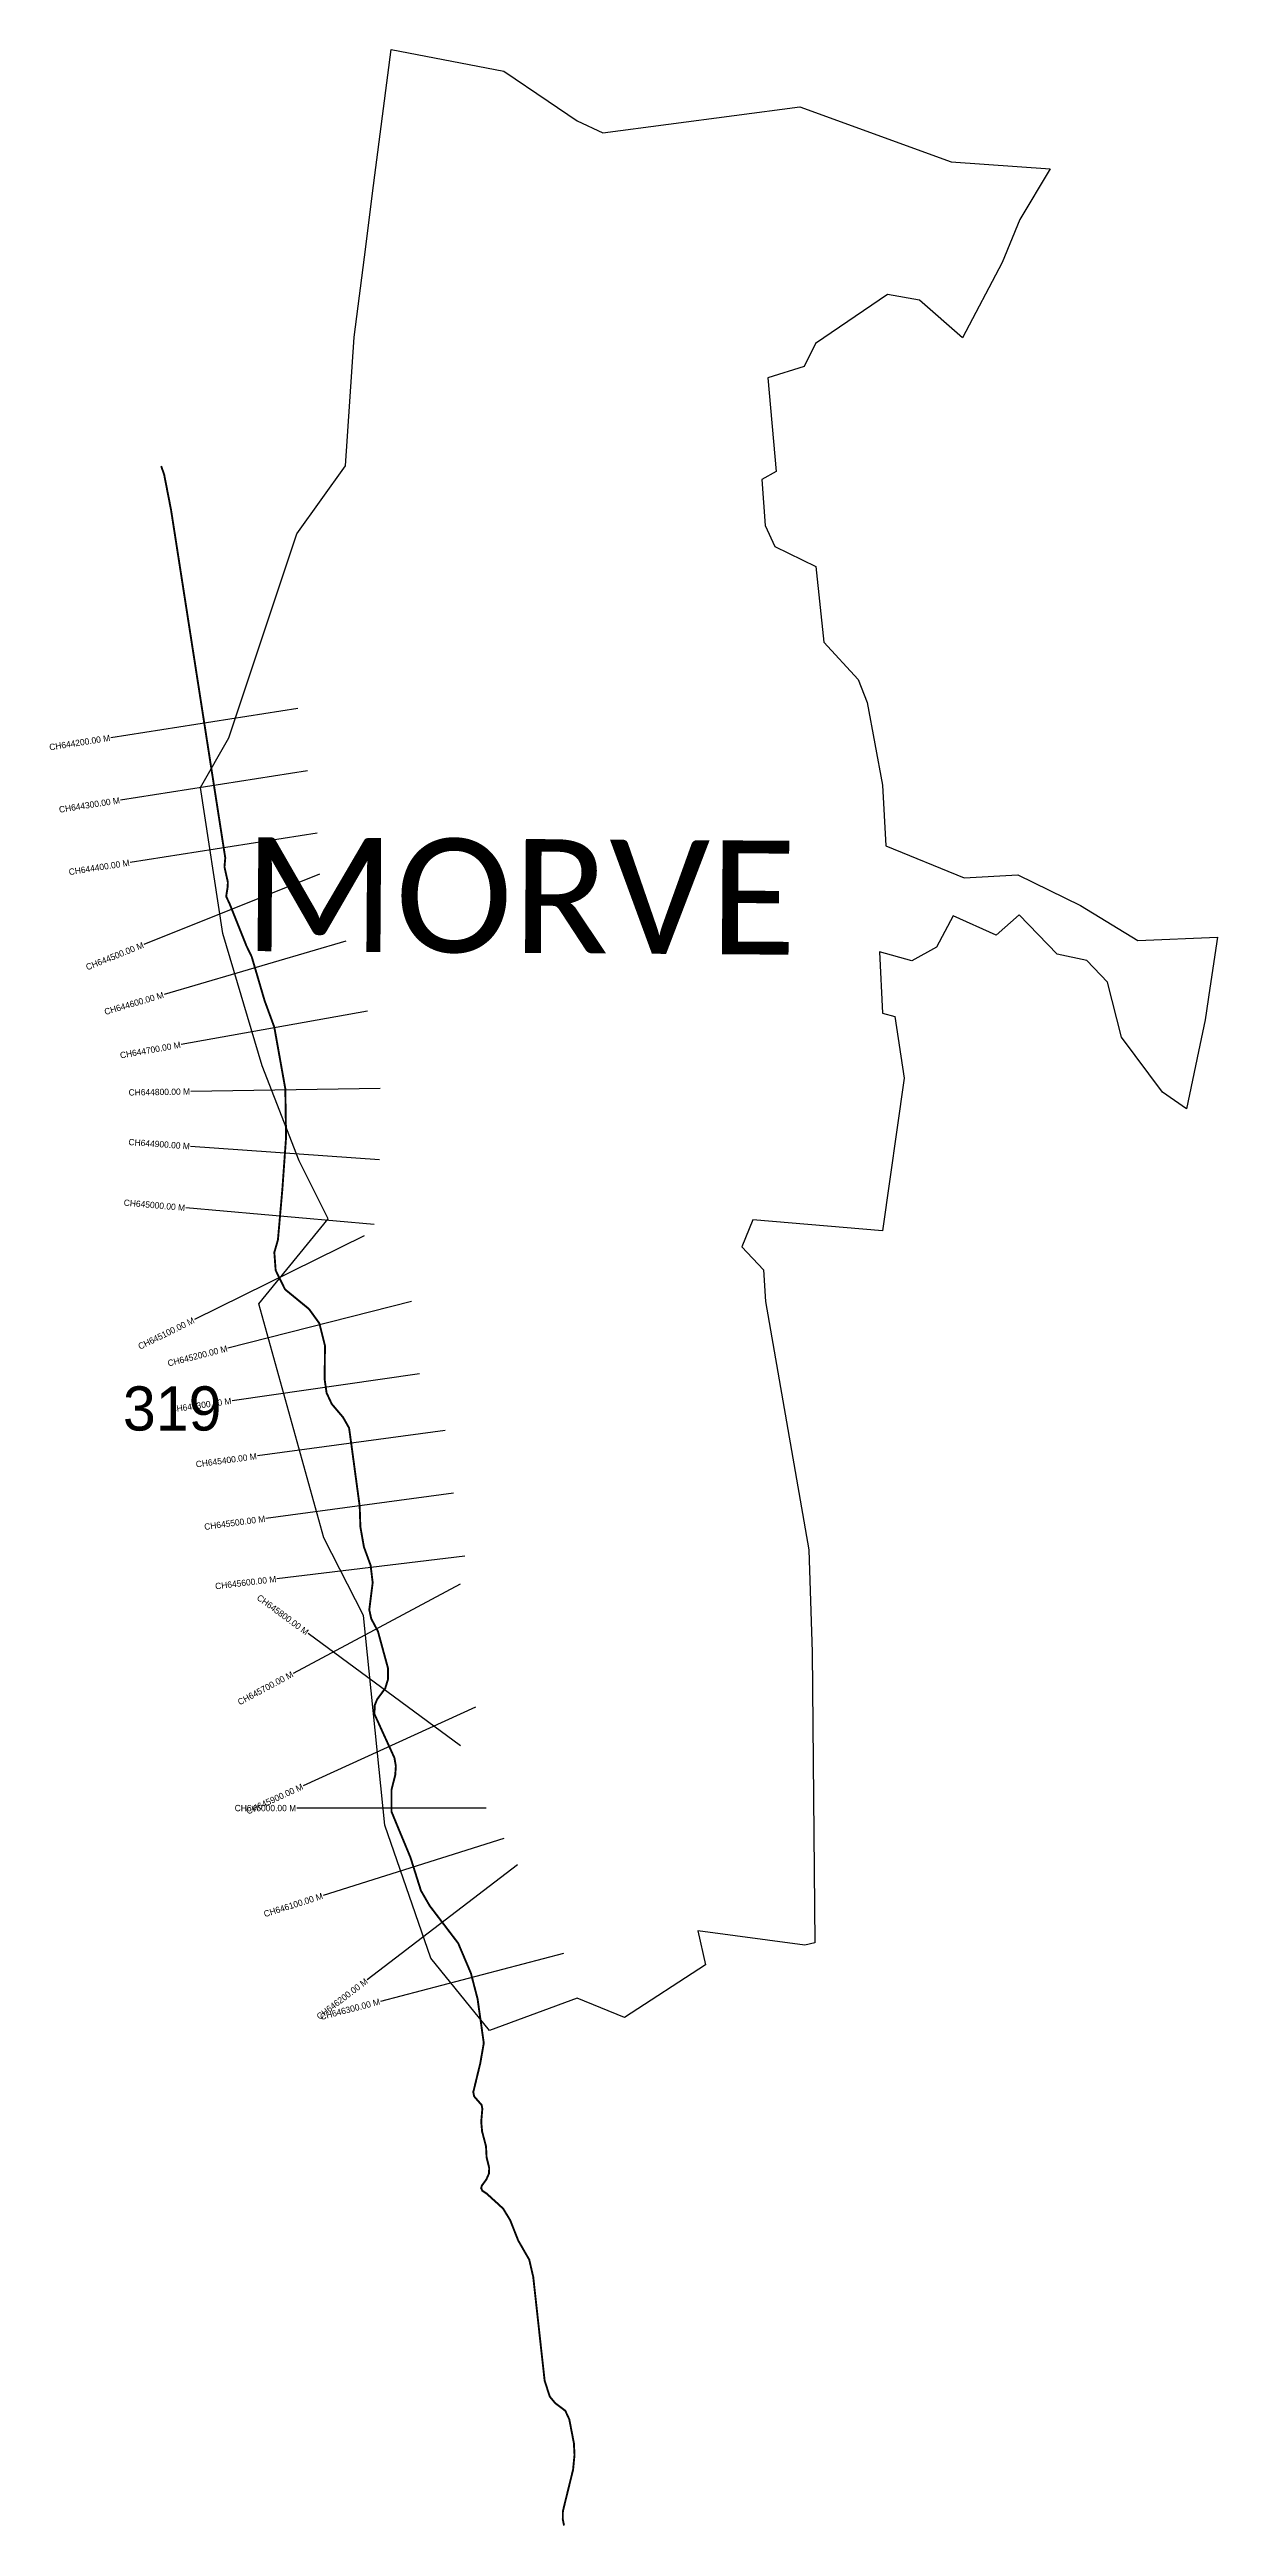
# Model space of a CAD drawing. Header units: metres. Extents: x 329980 to 331830, y 1797221 to 1801143.
import ezdxf
from ezdxf.enums import TextEntityAlignment as Align

# ---------------------------------------------------------------- set-up
doc = ezdxf.new("R2010")
doc.units = ezdxf.units.M
for name, color, linetype in [('CS', 134, 'Continuous'), ('CSMark', 6, 'Continuous'), ('NATURALLY PROTECTED', 3, 'Continuous'), ('VILLAGE NAME', 250, 'Continuous')]:
    doc.layers.add(name, color=color, linetype=linetype)

msp = doc.modelspace()

# ---------------------------------------------------------------- linework, layer by layer
at = {"color": 6}
msp.add_lwpolyline([(330521.6, 1801143), (330700, 1801108.8), (330770.4, 1801061), (330816.1, 1801030), (330856.6, 1801010.9), (331168.7, 1801052.2), (331408.6, 1800965.1), (331565.2, 1800954.3), (331517.2, 1800873.6), (331489.4, 1800805.9), (331426.7, 1800686.4), (331358.2, 1800746.3), (331307.6, 1800755), (331193.6, 1800677.7), (331175.5, 1800641), (331118, 1800623.3), (331131.5, 1800475), (331108.5, 1800462.3), (331114, 1800389.5), (331129.1, 1800355.8), (331194.2, 1800324.5), (331207, 1800204.5), (331261.2, 1800145.2), (331275.3, 1800108.9), (331299.6, 1799977.9), (331305, 1799881.8), (331428.9, 1799831.3), (331513.9, 1799835.9), (331613.3, 1799787.3), (331704.1, 1799732.1), (331830.4, 1799737.3), (331818.4, 1799656.8), (331810.8, 1799606.3), (331800.4, 1799556.5), (331781.4, 1799465.5), (331743.3, 1799491.7), (331678.6, 1799579.1), (331656.2, 1799666.3), (331623.4, 1799700.5), (331576.6, 1799710.7), (331516.1, 1799772.5), (331480, 1799740.3), (331411.9, 1799771.2), (331385.4, 1799721.3), (331346.3, 1799699.8), (331295.1, 1799714.4), (331299.9, 1799616.9), (331319.4, 1799611.6), (331334, 1799514.2), (331299.7, 1799272.1), (331094.5, 1799290), (331076.7, 1799247), (331111, 1799210.8), (331114.6, 1799160.7), (331182.9, 1798767.3), (331188.4, 1798605.3), (331192.7, 1798144.9), (331176.7, 1798141.1), (331007, 1798163.7), (331019.3, 1798110.2), (330890.9, 1798026.7), (330816.3, 1798057.4), (330677.2, 1798005.8), (330584.2, 1798120.5), (330511.5, 1798331.1), (330477.9, 1798663.3), (330414.7, 1798786.2), (330312, 1799156.6), (330421.5, 1799291.5), (330375.5, 1799383.2), (330317.1, 1799533.7), (330254.6, 1799743), (330219.4, 1799974.4), (330264.3, 1800052.8), (330372.3, 1800376.1), (330449, 1800484), (330462.6, 1800687.7), (330481.1, 1800830.5), (330492.1, 1800915.3), (330521.6, 1801143)], dxfattribs=at)
at = {"layer": 'CS'}
for p, q in [((330373.6, 1800099.5), (330077.2, 1800053.2)), ((330389, 1800000.7), (330092.6, 1799954.4)), ((330404.4, 1799901.9), (330108, 1799855.6)), ((330408.2, 1799837.4), (330129.7, 1799725.9)), ((330449.7, 1799731), (330161.8, 1799646.6)), ((330484.2, 1799620.1), (330188.9, 1799567.3)), ((330503.8, 1799497.6), (330203.9, 1799493)), ((330502.8, 1799384.6), (330203.6, 1799406.1)), ((330494.8, 1799282.6), (330196, 1799308.7)), ((330478.9, 1799264.2), (330209.7, 1799131.9)), ((330553.7, 1799160.4), (330262.9, 1799086.6)), ((330566.3, 1799046), (330269.4, 1799003.3)), ((330606.8, 1798956), (330309.5, 1798915.8)), ((330620.2, 1798856.9), (330322.9, 1798816.7)), ((330638.2, 1798757.1), (330340.4, 1798721.2)), ((330630.7, 1798712.8), (330366, 1798571.5)), ((330631.4, 1798457), (330389.8, 1798634.9)), ((330655, 1798517.8), (330382, 1798393.3)), ((330672, 1798358.3), (330372, 1798358.3)), ((330699.8, 1798310.2), (330413.8, 1798219.8)), ((330721.7, 1798268.3), (330483.3, 1798086.3)), ((330794.6, 1798128), (330504.4, 1798052.2))]:
    msp.add_line(p, q, dxfattribs=at)
at = {"layer": 'NATURALLY PROTECTED', "const_width": 3, "flags": 128}
msp.add_lwpolyline([(330157.1, 1800483.4), (330161.8, 1800470.3), (330172.8, 1800413.9), (330258.7, 1799862.8), (330257.4, 1799848.6), (330262.8, 1799824.5), (330262.4, 1799816.4), (330260.1, 1799801.9), (330265.4, 1799790.6), (330281.6, 1799750.1), (330292, 1799724.1), (330300.6, 1799706.3), (330321, 1799636.8), (330336.3, 1799595.1), (330353.8, 1799497.3), (330355, 1799420.4), (330349, 1799336.7), (330342.1, 1799258.1), (330336.4, 1799238.3), (330338.5, 1799209.8), (330353.3, 1799179.7), (330391.3, 1799148.6), (330407.7, 1799125.9), (330416.6, 1799090.6), (330416.1, 1799036.9), (330419.2, 1799015.6), (330427.4, 1798998.1), (330445.3, 1798977), (330454.8, 1798960.2), (330458.2, 1798935.7), (330464, 1798892.6), (330471.6, 1798836.4), (330472.7, 1798803.5), (330478.3, 1798771.8), (330488.9, 1798742.7), (330492.2, 1798715.2), (330488.9, 1798689.1), (330486.8, 1798672.3), (330489.9, 1798658.1), (330500.5, 1798638.3), (330509.7, 1798604.4), (330516.3, 1798580.3), (330516.4, 1798562.1), (330512.1, 1798547.9), (330499.2, 1798530.4), (330495.5, 1798521.2), (330494.9, 1798507.3), (330509.1, 1798476.1), (330520.1, 1798452.1), (330526.7, 1798437.6), (330528.9, 1798424.6), (330527.9, 1798410.4), (330522, 1798387.3), (330522, 1798352.6), (330534.2, 1798323), (330552, 1798280.2), (330568.6, 1798227.6), (330582.5, 1798203.5), (330627.6, 1798144.3), (330647.8, 1798096.7), (330658.3, 1798056.3), (330668.2, 1797986.1), (330662.6, 1797954), (330657.8, 1797934.3), (330653.6, 1797916.9), (330651.5, 1797908.6), (330652.9, 1797901.7), (330659.6, 1797894), (330664.7, 1797888.2), (330665.9, 1797882.3), (330664.6, 1797867.1), (330664.1, 1797861.6), (330665.5, 1797846.2), (330668.2, 1797836), (330671.7, 1797822.6), (330672.6, 1797805.3), (330676.7, 1797788.7), (330676.5, 1797779.7), (330672.2, 1797770.1), (330665.1, 1797760.4), (330664, 1797756.4), (330665.9, 1797752.3), (330673.1, 1797747.5), (330680.5, 1797740.7), (330688.7, 1797733.3), (330698.9, 1797723.9), (330710, 1797705.7), (330722.7, 1797673.5), (330740.2, 1797643.1), (330746.5, 1797615.9), (330752.8, 1797558.6), (330758.5, 1797506.7), (330764.6, 1797451.5), (330772.7, 1797426.3), (330781.4, 1797415.9), (330797.3, 1797403.9), (330803.6, 1797390.4), (330810.9, 1797352.6), (330811.9, 1797333.7), (330809.6, 1797310.5), (330802.6, 1797282), (330797.9, 1797262.9), (330793.5, 1797244.8), (330793.3, 1797232.2), (330795.3, 1797222.2)], dxfattribs=at)

# ---------------------------------------------------------------- texts
at = {"insert": (330096.5, 1799026.1), "char_height": 70, "attachment_point": 1}
msp.add_mtext_dynamic_manual_height_columns('319', width=95.172, gutter_width=1, heights=[0], dxfattribs=at)
at = {"layer": 'CSMark'}
for s, rotation, p in [('CH644200.00 M', 8.8635, (330076.2, 1800053.1)), ('CH644300.00 M', 8.8635, (330091.6, 1799954.3)), ('CH644400.00 M', 8.8635, (330107, 1799855.5)), ('CH644500.00 M', 21.8124, (330128.8, 1799725.5)), ('CH644600.00 M', 16.3346, (330160.8, 1799646.3)), ('CH644700.00 M', 10.1391, (330187.9, 1799567.2)), ('CH644800.00 M', 0.8708, (330202.9, 1799493)), ('CH644900.00 M', 355.8877, (330202.6, 1799406.2)), ('CH645000.00 M', 355.0205, (330195, 1799308.8)), ('CH645100.00 M', 26.1755, (330208.8, 1799131.4)), ('CH645200.00 M', 14.2459, (330261.9, 1799086.3)), ('CH645300.00 M', 8.1666, (330268.4, 1799003.2)), ('CH645400.00 M', 7.6998, (330308.5, 1798915.6)), ('CH645500.00 M', 7.6998, (330321.9, 1798816.6)), ('CH645600.00 M', 6.8708, (330339.4, 1798721.1)), ('CH645800.00 M', 323.6351, (330389, 1798635.5)), ('CH645700.00 M', 28.0878, (330365.2, 1798571.1)), ('CH645900.00 M', 24.5217, (330381.1, 1798392.9)), ('CH646100.00 M', 17.5432, (330412.8, 1798219.5)), ('CH646200.00 M', 37.3625, (330482.5, 1798085.7)), ('CH646300.00 M', 14.624, (330503.4, 1798052))]:
    msp.add_text(s, height=10, rotation=rotation, dxfattribs=at).set_placement(p, align=Align.MIDDLE_RIGHT)
msp.add_text('CH646000.00 M', height=10, dxfattribs=at).set_placement((330371, 1798358.3), align=Align.MIDDLE_RIGHT)
at = {"layer": 'VILLAGE NAME', "insert": (330288.2, 1799895.8), "char_height": 180.345, "attachment_point": 1, "rotation": 359.6139}
msp.add_mtext_dynamic_manual_height_columns('{\\fCalibri|b0|i0|c0|p34;MORVE}', width=1779.605, gutter_width=901.7, heights=[0], dxfattribs=at)

doc.saveas('drawing.dxf')
